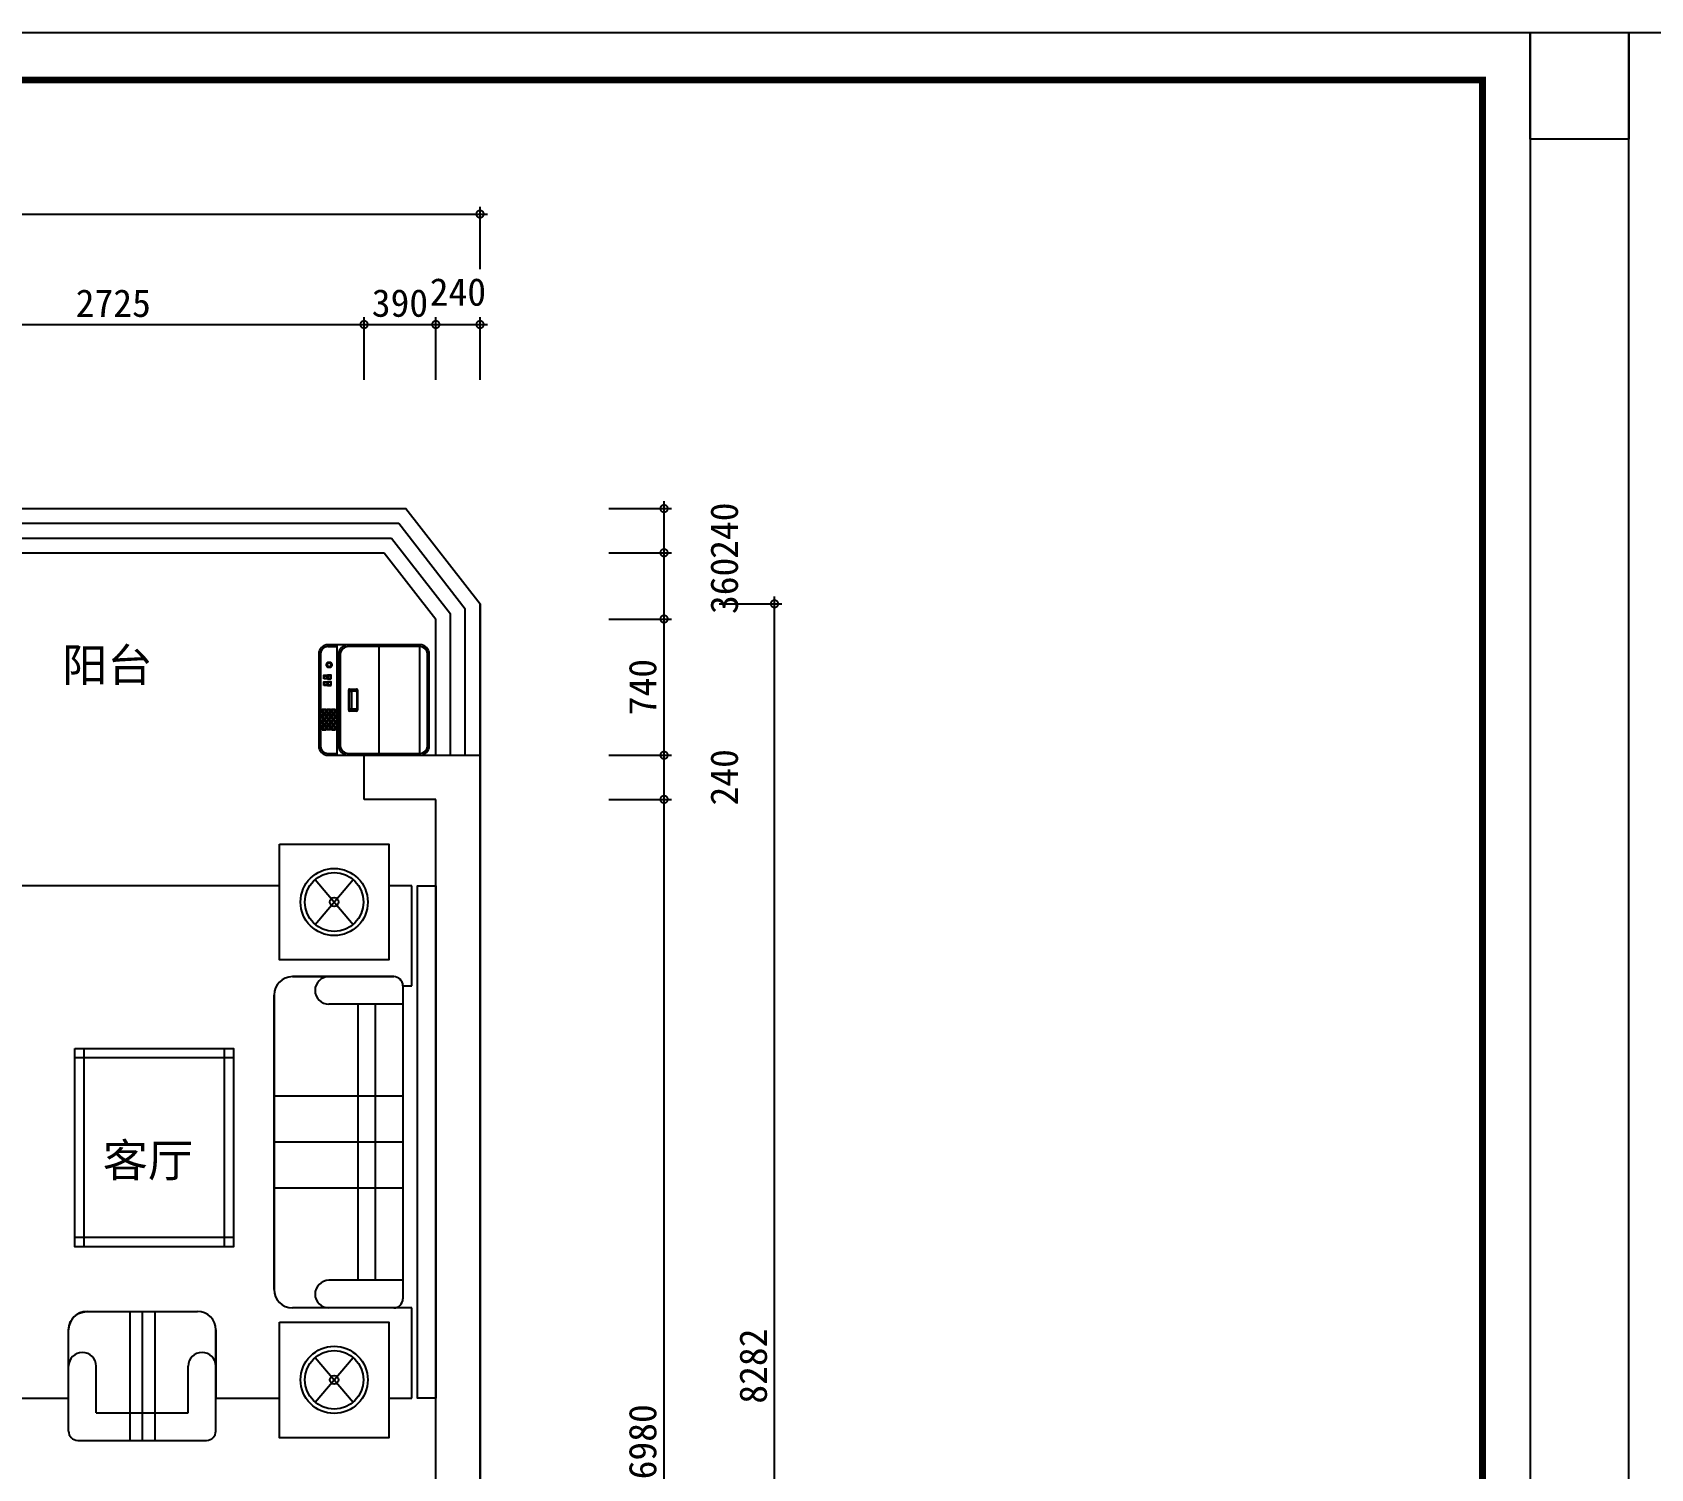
# Model space of a CAD drawing. Header units: millimetres. Extents: x 333665 to 510740, y -473522 to -395501.
# Drawn here: x 368992 to 377785, y -403305 to -395501 of the extents above; entities that cross this region are included whole.
import ezdxf

# ---------------------------------------------------------------- set-up
doc = ezdxf.new("R2010")
doc.units = ezdxf.units.MM
doc.header["$PDMODE"] = 35
doc.header["$PDSIZE"] = 20
for name, color, linetype in [('0-01图框模板说明', 2, 'Continuous'), ('0-02图框细线', 136, 'Continuous'), ('3', 3, 'Continuous'), ('8', 8, 'Continuous'), ('COUTI', 1, 'Continuous'), ('FLOOR', 8, 'Continuous'), ('layer 1', 7, 'Continuous'), ('细线', 250, 'Continuous')]:
    doc.layers.add(name, color=color, linetype=linetype)
doc.styles.add('STYLE1', font='')
doc.styles.add('标注文字', font='simhei.ttf')
doc.styles.get('STYLE1').set_extended_font_data('SimSun')
doc.dimstyles.new('最新标注', dxfattribs={"dimtxt": 150, "dimasz": 80, "dimexe": 40, "dimexo": 40, "dimgap": 40, "dimtad": 1, "dimdec": 0, "dimtxsty": '标注文字', "dimblk": 'DOTSMALL', "dimcen": 2.5, "dimdle": 40, "dimclrd": 46, "dimclre": 46, "dimclrt": 40, "dimadec": 0, "dimazin": 0, "dimtfac": 1, "dimtdec": 0, "dimtmove": 2, "dimatfit": 3, "dimldrblk": 'DOT', "dimfxl": 300, "dimfxlon": 1, "dimarcsym": 0})

# ---------------------------------------------------------------- blocks, each defined once
blk = doc.blocks.new('A$C623B4EB8')
at = {"color": 2, "linetype": 'ByBlock'}
blk.add_line((0, 550), (0, 50), dxfattribs=at)
for points in [[(550, 600), (50, 600)], [(600, 50), (600, 550)], [(50, 0), (550, 0)]]:
    blk.add_lwpolyline(points, dxfattribs=at)
for centre, start, end in [((50, 550), 90, 180), ((550, 550), 0, 90), ((50, 50), 180, 270), ((550, 50), 270, 0)]:
    blk.add_arc(centre, 50, start, end, dxfattribs=at)
at = {"layer": '3', "color": 8}
for p, q in [((156.1, 527.9), (141.1, 527.9)), ((141.1, 527.9), (141.1, 512.9)), ((156.1, 512.9), (156.1, 527.9)), ((10.1, 440), (10.1, 50)), ((141.1, 512.9), (156.1, 512.9)), ((249.4, 419.5), (349.4, 419.5))]:
    blk.add_line(p, q, dxfattribs=at)
for points in [[(9.6, 550), (9.6, 500)], [(550, 590.4), (50, 590.4)], [(590.4, 550), (590.4, 500)], [(0, 500), (600, 500)], [(550, 493.1), (50, 493.1)], [(550, 483.1), (50, 483.1)], [(589.9, 50), (589.9, 440)], [(239.4, 394.5), (239.4, 432.5)], [(244.4, 437.5), (354.4, 437.5)], [(354.4, 389.5), (244.4, 389.5)], [(249.4, 398.1), (249.4, 428.1)], [(254.4, 433.1), (344.4, 433.1)], [(344.4, 393.1), (254.4, 393.1)], [(349.4, 428.1), (349.4, 398.1)], [(359.4, 432.5), (359.4, 394.5)], [(589.9, 274.4), (10.1, 274.4)], [(589.9, 52.1), (10.1, 52.1)], [(50, 10), (550, 10)]]:
    blk.add_lwpolyline(points, dxfattribs=at)
for points in [[(138.7, 530.6), (138.7, 510.6), (158.7, 510.6), (158.7, 530.6)], [(138.8, 580.8), (138.8, 560.8), (158.8, 560.8), (158.8, 580.8)], [(139, 555.6), (139, 535.6), (159, 535.6), (159, 555.6)], [(141.2, 578.2), (141.2, 563.2), (156.2, 563.2), (156.2, 578.2)], [(141.4, 552.9), (141.4, 537.9), (156.4, 537.9), (156.4, 552.9)], [(168.3, 580.8), (168.3, 560.8), (188.3, 560.8), (188.3, 580.8)], [(168.5, 555.6), (168.5, 535.6), (188.5, 535.6), (188.5, 555.6)], [(168.5, 530.6), (168.5, 510.6), (188.5, 510.6), (188.5, 530.6)], [(170.8, 578.2), (170.8, 563.2), (185.8, 563.2), (185.8, 578.2)], [(171, 552.9), (171, 537.9), (186, 537.9), (186, 552.9)], [(171, 527.9), (171, 512.9), (186, 512.9), (186, 527.9)], [(198.9, 555.6), (198.9, 535.6), (218.9, 535.6), (218.9, 555.6)], [(198.9, 530.6), (198.9, 510.6), (218.9, 510.6), (218.9, 530.6)], [(199.1, 580.8), (199.1, 560.8), (219.1, 560.8), (219.1, 580.8)], [(201.4, 552.9), (201.4, 537.9), (216.4, 537.9), (216.4, 552.9)], [(201.4, 527.9), (201.4, 512.9), (216.4, 512.9), (216.4, 527.9)], [(201.5, 578.2), (201.5, 563.2), (216.5, 563.2), (216.5, 578.2)], [(228.8, 555.6), (228.8, 535.6), (248.8, 535.6), (248.8, 555.6)], [(228.8, 530.6), (228.8, 510.6), (248.8, 510.6), (248.8, 530.6)], [(228.9, 580.8), (228.9, 560.8), (248.9, 560.8), (248.9, 580.8)], [(231.2, 552.9), (231.2, 537.9), (246.2, 537.9), (246.2, 552.9)], [(231.2, 527.9), (231.2, 512.9), (246.2, 512.9), (246.2, 527.9)], [(231.4, 578.2), (231.4, 563.2), (246.4, 563.2), (246.4, 578.2)], [(378.9, 572.7), (398.9, 572.7), (398.9, 552.7), (378.9, 552.7)], [(378.9, 532.7), (398.9, 532.7), (398.9, 552.7), (378.9, 552.7)], [(381.5, 570.2), (396.5, 570.2), (396.5, 555.2), (381.5, 555.2)], [(381.5, 535.1), (396.5, 535.1), (396.5, 550.1), (381.5, 550.1)], [(414.2, 573), (434.2, 573), (434.2, 553), (414.2, 553)], [(414.2, 533), (434.2, 533), (434.2, 553), (414.2, 553)], [(416.9, 570.5), (431.9, 570.5), (431.9, 555.5), (416.9, 555.5)], [(416.9, 535.4), (431.9, 535.4), (431.9, 550.4), (416.9, 550.4)]]:
    blk.add_lwpolyline(points, close=True, dxfattribs=at)
for radius in [15, 10]:
    blk.add_circle((491, 543.7), radius, dxfattribs=at)
for centre, radius, start, end in [((50, 550), 40.4, 90, 180), ((550, 550), 40.4, 0, 90), ((54.3, 439), 54.3, 94.50479, 180.70957), ((54.3, 439), 44.3, 94.50479, 180.70957), ((545.7, 439), 44.3, 359.29043, 85.49521), ((545.7, 439), 54.3, 359.29043, 85.49521), ((244.4, 432.5), 5, 90, 180), ((244.4, 394.5), 5, 180, 270), ((254.4, 428.1), 5, 90, 180), ((254.4, 398.1), 5, 180, 270), ((344.4, 428.1), 5, 0, 90), ((344.4, 398.1), 5, 270, 0), ((354.4, 432.5), 5, 0, 90), ((354.4, 394.5), 5, 270, 0), ((50, 50), 40, 180, 270), ((550, 50), 40, 270, 0)]:
    blk.add_arc(centre, radius, start, end, dxfattribs=at)
at = {"layer": '8', "linetype": 'ByBlock', "ltscale": 0.2}
blk.add_line((174.1, 0), (174.1, 0), dxfattribs=at)
at = {"layer": 'COUTI', "color": 5, "ltscale": 1000}
blk.add_line((474.1, 0), (474.1, 0), dxfattribs=at)
blk = doc.blocks.new('_DotSmall')
at = {"layer": 'FLOOR', "color": 0, "const_width": 0.5}
blk.add_lwpolyline([(-0.0625, 0, 1), (0.0625, 0, 1)], format="xyb", close=True, dxfattribs=at)
blk = doc.blocks.new('*D18')
at = {"layer": 'Defpoints', "color": 0, "lineweight": -3, "ltscale": 400}
for p in [(370794.5, -397088.6), (368069.5, -399668.6), (370794.5, -399668.6)]:
    blk.add_point(p, dxfattribs=at)
at = {"layer": '细线', "color": 46, "lineweight": -2, "ltscale": 400}
for p, q in [((368069.5, -397388.6), (368069.5, -397048.6)), ((370794.5, -397388.6), (370794.5, -397048.6)), ((368029.5, -397088.6), (370834.5, -397088.6))]:
    blk.add_line(p, q, dxfattribs=at)
at = {"layer": '细线', "color": 46, "lineweight": -2, "ltscale": 400, "xscale": 80, "yscale": 80, "zscale": 80, "rotation": 180}
blk.add_blockref('_DotSmall', (368069.5, -397088.6), dxfattribs=at)
at = {"layer": '细线', "color": 46, "lineweight": -2, "ltscale": 400, "xscale": 80, "yscale": 80, "zscale": 80}
blk.add_blockref('_DotSmall', (370794.5, -397088.6), dxfattribs=at)
at = {"layer": '细线', "color": 40, "lineweight": -3, "ltscale": 400, "insert": (369432, -396973.6), "char_height": 150, "attachment_point": 5, "style": '标注文字'}
blk.add_mtext('2725', dxfattribs=at)
blk = doc.blocks.new('_Dot')
at = {"color": 0, "linetype": 'ByBlock', "lineweight": -2}
blk.add_line((-0.5, 0), (-1, 0), dxfattribs=at)
at = {"color": 0, "linetype": 'ByBlock', "const_width": 0.5}
blk.add_lwpolyline([(-0.25, 0, 1), (0.25, 0, 1)], format="xyb", close=True, dxfattribs=at)
blk = doc.blocks.new('*D29')
at = {"layer": 'Defpoints', "color": 0, "lineweight": -3, "ltscale": 400}
for p in [(371184.5, -397088.6), (370794.5, -399668.6), (371184.5, -399668.6)]:
    blk.add_point(p, dxfattribs=at)
at = {"layer": '细线', "color": 46, "lineweight": -2, "ltscale": 400}
for p, q in [((370794.5, -397388.6), (370794.5, -397048.6)), ((371184.5, -397388.6), (371184.5, -397048.6)), ((370754.5, -397088.6), (371224.5, -397088.6))]:
    blk.add_line(p, q, dxfattribs=at)
at = {"layer": '细线', "color": 46, "lineweight": -2, "ltscale": 400, "xscale": 80, "yscale": 80, "zscale": 80, "rotation": 180}
blk.add_blockref('_DotSmall', (370794.5, -397088.6), dxfattribs=at)
at = {"layer": '细线', "color": 46, "lineweight": -2, "ltscale": 400, "xscale": 80, "yscale": 80, "zscale": 80}
blk.add_blockref('_DotSmall', (371184.5, -397088.6), dxfattribs=at)
at = {"layer": '细线', "color": 40, "lineweight": -3, "ltscale": 400, "insert": (370989.5, -396972.8), "char_height": 150, "attachment_point": 5, "style": '标注文字'}
blk.add_mtext('390', dxfattribs=at)
blk = doc.blocks.new('*D30')
at = {"layer": 'Defpoints', "color": 0, "lineweight": -3, "ltscale": 400}
for p in [(371424.5, -397088.6), (371424.5, -399428.6), (371184.5, -399668.6)]:
    blk.add_point(p, dxfattribs=at)
at = {"layer": '细线', "color": 46, "lineweight": -2, "ltscale": 400}
for p, q in [((371184.5, -397388.6), (371184.5, -397048.6)), ((371424.5, -397388.6), (371424.5, -397048.6)), ((371144.5, -397088.6), (371464.5, -397088.6))]:
    blk.add_line(p, q, dxfattribs=at)
at = {"layer": '细线', "color": 46, "lineweight": -2, "ltscale": 400, "xscale": 80, "yscale": 80, "zscale": 80, "rotation": 180}
blk.add_blockref('_DotSmall', (371184.5, -397088.6), dxfattribs=at)
at = {"layer": '细线', "color": 46, "lineweight": -2, "ltscale": 400, "xscale": 80, "yscale": 80, "zscale": 80}
blk.add_blockref('_DotSmall', (371424.5, -397088.6), dxfattribs=at)
at = {"layer": '细线', "color": 40, "lineweight": -3, "ltscale": 400, "insert": (371304.5, -396912.8), "char_height": 150, "attachment_point": 5, "style": '标注文字'}
blk.add_mtext('240', dxfattribs=at)
blk = doc.blocks.new('*D31')
at = {"color": 46, "lineweight": -2}
for p, q in [((360874.5, -396488.6), (371464.5, -396488.6)), ((360914.5, -396788.6), (360914.5, -396448.6)), ((371424.5, -396788.6), (371424.5, -396448.6))]:
    blk.add_line(p, q, dxfattribs=at)
at = {"layer": 'Defpoints', "color": 0, "lineweight": -3}
for p in [(371424.5, -396488.6), (371424.5, -399428.6), (360914.5, -399928.6)]:
    blk.add_point(p, dxfattribs=at)
at = {"color": 46, "lineweight": -2, "xscale": 80, "yscale": 80, "zscale": 80, "rotation": 180}
blk.add_blockref('_DotSmall', (360914.5, -396488.6), dxfattribs=at)
at = {"color": 46, "lineweight": -2, "xscale": 80, "yscale": 80, "zscale": 80}
blk.add_blockref('_DotSmall', (371424.5, -396488.6), dxfattribs=at)
at = {"color": 40, "lineweight": -3, "insert": (366169.5, -396372.8), "char_height": 150, "attachment_point": 5, "style": '标注文字'}
blk.add_mtext('10510', dxfattribs=at)
blk = doc.blocks.new('*D58')
at = {"layer": 'Defpoints', "color": 0, "lineweight": -3, "ltscale": 400}
for p in [(371184.5, -399668.6), (372424.5, -399668.6), (371184.5, -406648.6)]:
    blk.add_point(p, dxfattribs=at)
at = {"layer": '细线', "color": 46, "lineweight": -2, "ltscale": 400}
for p, q in [((372124.5, -399668.6), (372464.5, -399668.6)), ((372424.5, -406688.6), (372424.5, -399628.6)), ((372124.5, -406648.6), (372464.5, -406648.6))]:
    blk.add_line(p, q, dxfattribs=at)
at = {"layer": '细线', "color": 46, "lineweight": -2, "ltscale": 400, "xscale": 80, "yscale": 80, "zscale": 80}
for p, rotation in [((372424.5, -399668.6), 90), ((372424.5, -406648.6), 270)]:
    blk.add_blockref('_DotSmall', p, dxfattribs=dict(at, rotation=rotation))
at = {"layer": '细线', "color": 40, "lineweight": -3, "ltscale": 400, "insert": (372308.7, -403158.6), "char_height": 150, "attachment_point": 5, "rotation": 90, "style": '标注文字'}
blk.add_mtext('6980', dxfattribs=at)
blk = doc.blocks.new('*D59')
at = {"layer": 'Defpoints', "color": 0, "lineweight": -3, "ltscale": 400}
for p in [(371424.5, -399428.6), (372424.5, -399428.6), (371184.5, -399668.6)]:
    blk.add_point(p, dxfattribs=at)
at = {"layer": '细线', "color": 46, "lineweight": -2, "ltscale": 400}
for p, q in [((372124.5, -399428.6), (372464.5, -399428.6)), ((372424.5, -399708.6), (372424.5, -399388.6)), ((372124.5, -399668.6), (372464.5, -399668.6))]:
    blk.add_line(p, q, dxfattribs=at)
at = {"layer": '细线', "color": 46, "lineweight": -2, "ltscale": 400, "xscale": 80, "yscale": 80, "zscale": 80}
for p, rotation in [((372424.5, -399428.6), 90), ((372424.5, -399668.6), 270)]:
    blk.add_blockref('_DotSmall', p, dxfattribs=dict(at, rotation=rotation))
at = {"layer": '细线', "color": 40, "lineweight": -3, "ltscale": 400, "insert": (372752, -399548.6), "char_height": 150, "attachment_point": 5, "rotation": 90, "style": '标注文字'}
blk.add_mtext('240', dxfattribs=at)
blk = doc.blocks.new('*D60')
at = {"layer": 'Defpoints', "color": 0, "lineweight": -3, "ltscale": 400}
for p in [(371184.5, -398688.6), (372424.5, -398688.6), (371424.5, -399428.6)]:
    blk.add_point(p, dxfattribs=at)
at = {"layer": '细线', "color": 46, "lineweight": -2, "ltscale": 400}
for p, q in [((372124.5, -398688.6), (372464.5, -398688.6)), ((372424.5, -399468.6), (372424.5, -398648.6)), ((372124.5, -399428.6), (372464.5, -399428.6))]:
    blk.add_line(p, q, dxfattribs=at)
at = {"layer": '细线', "color": 46, "lineweight": -2, "ltscale": 400, "xscale": 80, "yscale": 80, "zscale": 80}
for p, rotation in [((372424.5, -398688.6), 90), ((372424.5, -399428.6), 270)]:
    blk.add_blockref('_DotSmall', p, dxfattribs=dict(at, rotation=rotation))
at = {"layer": '细线', "color": 40, "lineweight": -3, "ltscale": 400, "insert": (372308.7, -399058.6), "char_height": 150, "attachment_point": 5, "rotation": 90, "style": '标注文字'}
blk.add_mtext('740', dxfattribs=at)
blk = doc.blocks.new('*D61')
at = {"layer": 'Defpoints', "color": 0, "lineweight": -3, "ltscale": 400}
for p in [(370904.5, -398328.6), (372424.5, -398328.6), (371184.5, -398688.6)]:
    blk.add_point(p, dxfattribs=at)
at = {"layer": '细线', "color": 46, "lineweight": -2, "ltscale": 400}
for p, q in [((372424.5, -398728.6), (372424.5, -398288.6)), ((372124.5, -398328.6), (372464.5, -398328.6)), ((372124.5, -398688.6), (372464.5, -398688.6))]:
    blk.add_line(p, q, dxfattribs=at)
at = {"layer": '细线', "color": 46, "lineweight": -2, "ltscale": 400, "xscale": 80, "yscale": 80, "zscale": 80}
for p, rotation in [((372424.5, -398328.6), 90), ((372424.5, -398688.6), 270)]:
    blk.add_blockref('_DotSmall', p, dxfattribs=dict(at, rotation=rotation))
at = {"layer": '细线', "color": 40, "lineweight": -3, "ltscale": 400, "insert": (372752, -398508.6), "char_height": 150, "attachment_point": 5, "rotation": 90, "style": '标注文字'}
blk.add_mtext('360', dxfattribs=at)
blk = doc.blocks.new('*D62')
at = {"layer": 'Defpoints', "color": 0, "lineweight": -3, "ltscale": 400}
for p in [(371021.9, -398088.6), (372424.5, -398088.6), (370904.5, -398328.6)]:
    blk.add_point(p, dxfattribs=at)
at = {"layer": '细线', "color": 46, "lineweight": -2, "ltscale": 400}
for p, q in [((372124.5, -398088.6), (372464.5, -398088.6)), ((372424.5, -398368.6), (372424.5, -398048.6)), ((372124.5, -398328.6), (372464.5, -398328.6))]:
    blk.add_line(p, q, dxfattribs=at)
at = {"layer": '细线', "color": 46, "lineweight": -2, "ltscale": 400, "xscale": 80, "yscale": 80, "zscale": 80}
for p, rotation in [((372424.5, -398088.6), 90), ((372424.5, -398328.6), 270)]:
    blk.add_blockref('_DotSmall', p, dxfattribs=dict(at, rotation=rotation))
at = {"layer": '细线', "color": 40, "lineweight": -3, "ltscale": 400, "insert": (372752, -398208.6), "char_height": 150, "attachment_point": 5, "rotation": 90, "style": '标注文字'}
blk.add_mtext('240', dxfattribs=at)
blk = doc.blocks.new('*D63')
at = {"layer": 'Defpoints', "color": 0, "lineweight": -3, "ltscale": 400}
for p in [(371424.5, -398606.3), (373024.5, -398606.3), (371424.5, -406888.6)]:
    blk.add_point(p, dxfattribs=at)
at = {"layer": '细线', "color": 46, "lineweight": -2, "ltscale": 400}
for p, q in [((372724.5, -398606.3), (373064.5, -398606.3)), ((373024.5, -406928.6), (373024.5, -398566.3)), ((372724.5, -406888.6), (373064.5, -406888.6))]:
    blk.add_line(p, q, dxfattribs=at)
at = {"layer": '细线', "color": 46, "lineweight": -2, "ltscale": 400, "xscale": 80, "yscale": 80, "zscale": 80}
for p, rotation in [((373024.5, -398606.3), 90), ((373024.5, -406888.6), 270)]:
    blk.add_blockref('_DotSmall', p, dxfattribs=dict(at, rotation=rotation))
at = {"layer": '细线', "color": 40, "lineweight": -3, "ltscale": 400, "insert": (372909.5, -402747.5), "char_height": 150, "attachment_point": 5, "rotation": 90, "style": '标注文字'}
blk.add_mtext('8282', dxfattribs=at)
blk = doc.blocks.new('gbv8')
at = {"layer": '细线', "color": 36, "lineweight": -3, "ltscale": 400}
for p, q in [((373887.4, -348583.6), (373887.4, -349211.7)), ((373486.6, -348775.8), (373692.7, -349019.5)), ((373486.6, -349019.5), (373692.7, -348775.8)), ((371725, -348810), (371725, -351593.4)), ((373291.9, -348810), (371725, -348810)), ((373291.9, -348810), (373146.9, -348810)), ((373291.9, -349211.7), (373291.9, -348810)), ((374012.5, -348810), (373887.4, -348810)), ((374012.5, -348810), (373887.4, -348810)), ((373887.4, -348810), (373887.4, -349211.7)), ((374012.5, -349352.9), (374012.5, -348810)), ((373887.4, -349211.7), (373291.9, -349211.7)), ((373913.1, -349302.9), (373363.1, -349302.9)), ((373363.1, -349302.9), (373913.1, -349302.9)), ((373263.1, -349402.9), (373263.1, -351002.9)), ((373263.1, -351002.9), (373263.1, -349402.9)), ((373963.1, -349352.9), (373963.1, -351052.9)), ((373963.1, -349352.9), (374012.5, -349352.9)), ((373963.1, -349452.9), (373560.9, -349452.9)), ((373718.9, -349452.9), (373718.9, -350952.9)), ((373813.1, -349452.9), (373813.1, -350952.9)), ((372180.9, -349692.5), (373042, -349692.5)), ((372180.9, -350770), (372180.9, -349692.5)), ((372180.9, -349742.5), (373042, -349742.5)), ((372230.9, -350770), (372230.9, -349692.5)), ((372992, -349692.5), (372992, -350770)), ((373042, -349692.5), (373042, -350770)), ((373963.1, -349952.9), (373263.1, -349952.9)), ((373963.1, -350202.9), (373263.1, -350202.9)), ((373963.1, -350452.9), (373263.1, -350452.9)), ((373042, -350720), (372180.9, -350720)), ((373042, -350770), (372180.9, -350770)), ((373963.1, -350952.9), (373560.9, -350952.9)), ((372157.8, -351177.1), (372169.3, -351159.1)), ((372169.3, -351159.1), (372184.4, -351144.4)), ((372184.4, -351144.4), (372201.2, -351132.9)), ((372201.2, -351132.9), (372224.1, -351125.2)), ((372224.1, -351125.2), (372246.9, -351122.2)), ((372246.9, -351122.2), (372846.9, -351122.2)), ((372246.9, -351122.2), (372846.9, -351122.2)), ((372479, -351122.2), (372479, -351822.2)), ((372546.9, -351122.2), (372546.9, -351822.2)), ((372614.9, -351122.2), (372614.9, -351822.2)), ((373913.1, -351102.9), (373363.1, -351102.9)), ((374012.5, -351102.9), (373363.1, -351102.9)), ((374012.5, -351593.4), (374012.5, -351102.9)), ((372146.9, -351222.2), (372149.6, -351199.2)), ((372146.9, -351772.2), (372146.9, -351222.2)), ((372146.9, -351593.4), (372146.9, -351222.2)), ((372146.9, -351222.2), (372146.9, -351222.2)), ((372149.6, -351199.2), (372157.8, -351177.1)), ((372946.9, -351772.2), (372946.9, -351222.2)), ((372946.9, -351222.2), (372946.9, -351593.4)), ((373291.9, -351593.4), (373291.9, -351179.6)), ((373291.9, -351179.6), (373887.4, -351179.6)), ((373887.4, -351179.6), (373887.4, -351807.8)), ((373887.4, -351179.6), (373887.4, -351593.4)), ((372296.9, -351672.2), (372296.9, -351420)), ((372796.9, -351672.2), (372796.9, -351420)), ((372796.9, -351672.2), (372796.9, -351420)), ((373486.6, -351371.8), (373692.7, -351615.6)), ((373486.6, -351615.6), (373692.7, -351371.8)), ((371725, -351593.4), (372146.9, -351593.4)), ((372146.9, -351593.4), (372146.9, -351593.4)), ((372946.9, -351593.4), (373291.9, -351593.4)), ((372946.9, -351593.4), (373291.9, -351593.4)), ((373887.4, -351593.4), (374012.5, -351593.4)), ((373887.4, -351593.4), (374012.5, -351593.4)), ((372296.9, -351672.2), (372796.9, -351672.2)), ((372196.9, -351822.2), (372896.9, -351822.2))]:
    blk.add_line(p, q, dxfattribs=at)
for points in [[(373291.9, -348583.6), (373887.4, -348583.6), (373887.4, -349063), (373887.4, -349211.7), (373291.9, -349211.7), (373291.9, -348583.6)], [(374142.2, -351593.4), (374042.2, -351593.4), (374042.2, -348810), (374142.2, -348810), (374142.2, -351593.4)], [(373291.9, -351179.6), (373887.4, -351179.6), (373887.4, -351659.1), (373887.4, -351807.8), (373291.9, -351807.8), (373291.9, -351179.6)]]:
    blk.add_lwpolyline(points, close=True, dxfattribs=at)
blk.add_lwpolyline([(372180.9, -349692.5), (373042, -349692.5), (373042, -350770), (372180.9, -350770), (372180.9, -349692.5)], dxfattribs=at)
for centre, radius in [((373589.7, -348897.6), 182.6), ((373589.7, -348897.6), 159.6), ((373589.7, -348897.6), 23.9), ((373589.7, -351493.7), 182.6), ((373589.7, -351493.7), 159.6), ((373589.7, -351493.7), 23.9)]:
    blk.add_circle(centre, radius, dxfattribs=at)
for centre, radius, start, end in [((373363.1, -349402.9), 100, 90, 180), ((373363.1, -349402.9), 100, 90, 180), ((373560.9, -349377.9), 75, 90, 270), ((373913.1, -349352.9), 50, 360, 90), ((373913.1, -349352.9), 50, 360, 90), ((373560.9, -351027.9), 75, 90, 270), ((373363.1, -351002.9), 100, 180, 270), ((373363.1, -351002.9), 100, 180, 270), ((373913.1, -351052.9), 50, 270, 360), ((372246.9, -351222.2), 100, 90, 180), ((372846.9, -351222.2), 100, 360, 90), ((372846.9, -351222.2), 100, 360, 90), ((372221.9, -351420), 75, 360, 180), ((372871.9, -351420), 75, 360, 180), ((372196.9, -351772.2), 50, 180, 270), ((372896.9, -351772.2), 50, 270, 360)]:
    blk.add_arc(centre, radius, start, end, dxfattribs=at)

msp = doc.modelspace()

# ---------------------------------------------------------------- linework, layer by layer
at = {"color": 3, "lineweight": -3}
for p, q in [((367887.1, -398088.6), (371021.9, -398088.6)), ((371021.9, -398088.6), (371424.5, -398606.3)), ((367926.3, -398168.6), (370982.8, -398168.6)), ((370982.8, -398168.6), (371344.5, -398633.7)), ((367965.4, -398248.6), (370943.6, -398248.6)), ((370943.6, -398248.6), (371264.5, -398661.2)), ((368004.5, -398328.6), (370904.5, -398328.6)), ((370904.5, -398328.6), (371184.5, -398688.6)), ((371344.5, -399428.6), (371344.5, -398633.7)), ((371424.5, -399428.6), (371424.5, -398606.3)), ((371184.5, -399428.6), (371184.5, -398688.6)), ((371264.5, -399428.6), (371264.5, -398661.2))]:
    msp.add_line(p, q, dxfattribs=at)
at = {"color": 0, "lineweight": -3}
for p, q in [((370794.5, -399668.6), (370794.5, -399428.6)), ((370794.5, -399428.6), (371184.5, -399428.6)), ((371184.5, -399428.6), (371424.5, -399428.6)), ((371424.5, -406888.6), (371424.5, -399428.6)), ((371184.5, -399668.6), (370794.5, -399668.6)), ((371184.5, -406648.6), (371184.5, -399668.6))]:
    msp.add_line(p, q, dxfattribs=at)
at = {"color": 1, "lineweight": -3}
msp.add_lwpolyline([(377130.2, -395501.4), (377666.1, -395501.4), (377666.1, -396082.2), (377130.2, -396082.2)], close=True, dxfattribs=at)
msp.add_lwpolyline([(371424.5, -399428.6), (371424.5, -406888.6), (360914.5, -406888.6), (360914.5, -399928.6), (364884.5, -399928.6), (364884.5, -399428.6), (367484.5, -399428.6), (367484.5, -398606.3), (367887.1, -398088.6), (371021.9, -398088.6), (371424.5, -398606.3), (371424.5, -399428.6)], dxfattribs=at)
at = {"layer": '0-01图框模板说明', "color": 2, "const_width": 37.5}
msp.add_lwpolyline([(376871.5, -395760.2), (376871.5, -410610.7), (355656.4, -410610.7), (355656.4, -395760.2)], close=True, dxfattribs=at)
at = {"layer": '0-02图框细线'}
for points in [[(377130.2, -395501.4), (377130.2, -410869.4), (355397.7, -410869.4), (355397.7, -395501.4)], [(399398.6, -395501.4), (399398.6, -410869.4), (377666.1, -410869.4), (377666.1, -395501.4)]]:
    msp.add_lwpolyline(points, close=True, dxfattribs=at)

# ---------------------------------------------------------------- block references
at = {"color": 8, "linetype": 'ByBlock', "rotation": 90}
msp.add_blockref('A$C623B4EB8', (371148.4, -399428.6), dxfattribs=at)
at = {"color": 1, "lineweight": -3}
msp.add_blockref('gbv8', (-2957.7, -51328.6), dxfattribs=at)

# ---------------------------------------------------------------- texts
at = {"layer": 'layer 1', "color": 2, "lineweight": -3, "style": 'STYLE1'}
for s, p in [('阳台', (369154.5, -399028.6)), ('客厅', (369374.5, -401719.3))]:
    msp.add_text(s, height=180, dxfattribs=at).set_placement(p)

# ---------------------------------------------------------------- dimensions: what is measured, and where the dimension line sits
at = {"color": 0, "lineweight": -3}
dim = msp.add_linear_dim(base=(371424.5, -396488.6), p1=(360914.5, -399928.6), p2=(371424.5, -399428.6), dimstyle='最新标注', dxfattribs=at)
dim.commit()
dim.dimension.update_dxf_attribs({"geometry": '*D31', "text_midpoint": (366169.5, -396372.8)})
at = {"layer": '细线', "color": 2, "lineweight": -3, "ltscale": 400}
for base, p1, p2, picture, middle in [((370794.5, -397088.6), (368069.5, -399668.6), (370794.5, -399668.6), '*D18', (369432, -396973.6)), ((371184.5, -397088.6), (370794.5, -399668.6), (371184.5, -399668.6), '*D29', (370989.5, -396972.8)), ((371424.5, -397088.6), (371184.5, -399668.6), (371424.5, -399428.6), '*D30', (371304.5, -396912.8))]:
    dim = msp.add_linear_dim(base=base, p1=p1, p2=p2, dimstyle='最新标注', dxfattribs=at)
    dim.commit()
    dim.dimension.update_dxf_attribs({"geometry": picture, "text_midpoint": middle})
for base, p1, p2, picture, middle in [((372424.5, -398088.6), (370904.5, -398328.6), (371021.9, -398088.6), '*D62', (372752, -398208.6)), ((372424.5, -398328.6), (371184.5, -398688.6), (370904.5, -398328.6), '*D61', (372752, -398508.6)), ((373024.5, -398606.3), (371424.5, -406888.6), (371424.5, -398606.3), '*D63', (372909.5, -402747.5)), ((372424.5, -398688.6), (371424.5, -399428.6), (371184.5, -398688.6), '*D60', (372308.7, -399058.6)), ((372424.5, -399428.6), (371184.5, -399668.6), (371424.5, -399428.6), '*D59', (372752, -399548.6)), ((372424.5, -399668.6), (371184.5, -406648.6), (371184.5, -399668.6), '*D58', (372308.7, -403158.6))]:
    dim = msp.add_linear_dim(base=base, p1=p1, p2=p2, angle=90, dimstyle='最新标注', dxfattribs=at)
    dim.commit()
    dim.dimension.update_dxf_attribs({"geometry": picture, "text_midpoint": middle})

doc.saveas('drawing.dxf')
